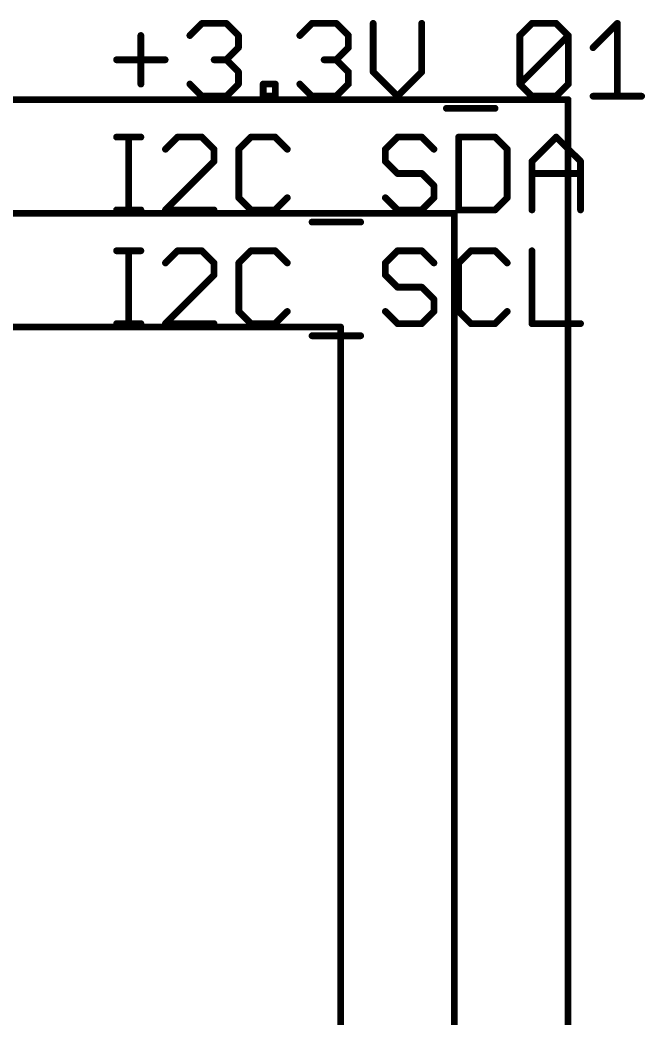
# Model space of a CAD drawing. Extents: x 6 to 173, y -6 to 152.
# Drawn here: x 84.28 to 98.24, y 126.8 to 149.1 of the extents above; entities that cross this region are included whole.
import ezdxf

# ---------------------------------------------------------------- set-up
doc = ezdxf.new("R2010")
doc.units = 0
doc.layers.add('91', color=94, linetype='CONTINUOUS')
doc.layers.add('95', color=251, linetype='CONTINUOUS')

msp = doc.modelspace()

# ---------------------------------------------------------------- linework, layer by layer
at = {"layer": '91', "const_width": 0.1524}
for points in [[(81.28, 147.32), (96.52, 147.32)], [(96.52, 147.32), (96.52, 119.38)], [(81.28, 144.78), (93.98, 144.78)], [(93.98, 144.78), (93.98, 116.84)], [(81.28, 142.24), (91.44, 142.24)], [(91.44, 142.24), (91.44, 114.3)]]:
    msp.add_lwpolyline(points, dxfattribs=at)
at = {"layer": '91', "const_width": 0.0762}
for points in [[(96.5581, 147.32, 1), (96.4819, 147.32)], [(96.52, 147.2819, 1), (96.52, 147.3581)], [(94.0181, 144.78, 1), (93.9419, 144.78)], [(93.98, 144.7419, 1), (93.98, 144.8181)], [(91.4781, 142.24, 1), (91.4019, 142.24)], [(91.44, 142.2019, 1), (91.44, 142.2781)]]:
    msp.add_lwpolyline(points, format="xyb", dxfattribs=at)
at = {"layer": '95', "const_width": 0.1524}
for points in [[(88.0734, 148.752), (88.3445, 149.0232)], [(88.3445, 149.0232), (88.8869, 149.0232)], [(88.8869, 149.0232), (89.158, 148.752)], [(90.5291, 148.752), (90.8003, 149.0232)], [(90.8003, 149.0232), (91.3426, 149.0232)], [(91.3426, 149.0232), (91.6138, 148.752)], [(92.1662, 149.0232), (92.1662, 147.9385)], [(93.2509, 147.9385), (93.2509, 149.0232)], [(95.4406, 148.752), (95.7117, 149.0232)], [(95.7117, 149.0232), (96.2541, 149.0232)], [(96.2541, 149.0232), (96.5252, 148.752)], [(97.0777, 148.4809), (97.62, 149.0232)], [(97.62, 149.0232), (97.62, 147.3962)], [(86.9785, 148.752), (86.9785, 147.6674)], [(89.158, 148.752), (89.158, 148.4809)], [(91.6138, 148.752), (91.6138, 148.4809)], [(95.4406, 147.6674), (95.4406, 148.752)], [(95.4406, 147.6674), (96.5252, 148.752)], [(96.5252, 148.752), (96.5252, 147.6674)], [(89.158, 148.4809), (88.8869, 148.2097)], [(91.6138, 148.4809), (91.3426, 148.2097)], [(86.4362, 148.2097), (87.5209, 148.2097)], [(88.8869, 148.2097), (88.6157, 148.2097)], [(88.8869, 148.2097), (89.158, 147.9385)], [(91.3426, 148.2097), (91.0714, 148.2097)], [(91.3426, 148.2097), (91.6138, 147.9385)], [(89.158, 147.9385), (89.158, 147.6674)], [(91.6138, 147.9385), (91.6138, 147.6674)], [(92.1662, 147.9385), (92.7086, 147.3962)], [(92.7086, 147.3962), (93.2509, 147.9385)], [(88.3445, 147.3962), (88.0734, 147.6674)], [(89.158, 147.6674), (88.8869, 147.3962)], [(89.7105, 147.3962), (89.7105, 147.6674)], [(89.7105, 147.6674), (89.9817, 147.6674)], [(89.9817, 147.6674), (89.9817, 147.3962)], [(90.8003, 147.3962), (90.5291, 147.6674)], [(91.6138, 147.6674), (91.3426, 147.3962)], [(95.7117, 147.3962), (95.4406, 147.6674)], [(96.5252, 147.6674), (96.2541, 147.3962)], [(88.8869, 147.3962), (88.3445, 147.3962)], [(89.9817, 147.3962), (89.7105, 147.3962)], [(91.3426, 147.3962), (90.8003, 147.3962)], [(96.2541, 147.3962), (95.7117, 147.3962)], [(97.0777, 147.3962), (98.1624, 147.3962)], [(93.8034, 147.125), (94.8881, 147.125)], [(86.4362, 146.4832), (86.9785, 146.4832)], [(86.7074, 144.8562), (86.7074, 146.4832)], [(87.7988, 146.4832), (87.5276, 146.212)], [(88.3411, 146.4832), (87.7988, 146.4832)], [(88.6123, 146.212), (88.3411, 146.4832)], [(89.436, 146.4832), (89.1648, 146.212)], [(89.9783, 146.4832), (89.436, 146.4832)], [(90.2495, 146.212), (89.9783, 146.4832)], [(92.7103, 146.4832), (92.4391, 146.212)], [(93.2526, 146.4832), (92.7103, 146.4832)], [(93.5238, 146.212), (93.2526, 146.4832)], [(94.0763, 146.4832), (94.0763, 144.8562)], [(94.8898, 146.4832), (94.0763, 146.4832)], [(95.1609, 146.212), (94.8898, 146.4832)], [(95.7134, 145.9409), (96.2557, 146.4832)], [(96.2557, 146.4832), (96.7981, 145.9409)], [(88.6123, 145.9409), (88.6123, 146.212)], [(89.1648, 146.212), (89.1648, 145.1274)], [(92.4391, 146.212), (92.4391, 145.9409)], [(95.1609, 145.1274), (95.1609, 146.212)], [(87.5276, 144.8562), (88.6123, 145.9409)], [(92.4391, 145.9409), (92.7103, 145.6697)], [(95.7134, 144.8562), (95.7134, 145.9409)], [(96.7981, 145.9409), (96.7981, 144.8562)], [(92.7103, 145.6697), (93.2526, 145.6697)], [(93.2526, 145.6697), (93.5238, 145.3985)], [(95.7134, 145.6697), (96.7981, 145.6697)], [(93.5238, 145.3985), (93.5238, 145.1274)], [(89.1648, 145.1274), (89.436, 144.8562)], [(89.9783, 144.8562), (90.2495, 145.1274)], [(92.7103, 144.8562), (92.4391, 145.1274)], [(93.5238, 145.1274), (93.2526, 144.8562)], [(94.8898, 144.8562), (95.1609, 145.1274)], [(86.4362, 144.8562), (86.9785, 144.8562)], [(88.6123, 144.8562), (87.5276, 144.8562)], [(89.436, 144.8562), (89.9783, 144.8562)], [(93.2526, 144.8562), (92.7103, 144.8562)], [(94.0763, 144.8562), (94.8898, 144.8562)], [(90.802, 144.585), (91.8866, 144.585)], [(86.4362, 143.9432), (86.9785, 143.9432)], [(86.7074, 142.3162), (86.7074, 143.9432)], [(87.7988, 143.9432), (87.5276, 143.672)], [(88.3411, 143.9432), (87.7988, 143.9432)], [(88.6123, 143.672), (88.3411, 143.9432)], [(89.436, 143.9432), (89.1648, 143.672)], [(89.9783, 143.9432), (89.436, 143.9432)], [(90.2495, 143.672), (89.9783, 143.9432)], [(92.7103, 143.9432), (92.4391, 143.672)], [(93.2526, 143.9432), (92.7103, 143.9432)], [(93.5238, 143.672), (93.2526, 143.9432)], [(94.3474, 143.9432), (94.0763, 143.672)], [(94.8898, 143.9432), (94.3474, 143.9432)], [(95.1609, 143.672), (94.8898, 143.9432)], [(95.7134, 143.9432), (95.7134, 142.3162)], [(88.6123, 143.4009), (88.6123, 143.672)], [(89.1648, 143.672), (89.1648, 142.5874)], [(92.4391, 143.672), (92.4391, 143.4009)], [(94.0763, 143.672), (94.0763, 142.5874)], [(87.5276, 142.3162), (88.6123, 143.4009)], [(92.4391, 143.4009), (92.7103, 143.1297)], [(92.7103, 143.1297), (93.2526, 143.1297)], [(93.2526, 143.1297), (93.5238, 142.8585)], [(93.5238, 142.8585), (93.5238, 142.5874)], [(89.1648, 142.5874), (89.436, 142.3162)], [(89.9783, 142.3162), (90.2495, 142.5874)], [(92.7103, 142.3162), (92.4391, 142.5874)], [(93.5238, 142.5874), (93.2526, 142.3162)], [(94.0763, 142.5874), (94.3474, 142.3162)], [(94.8898, 142.3162), (95.1609, 142.5874)], [(86.4362, 142.3162), (86.9785, 142.3162)], [(88.6123, 142.3162), (87.5276, 142.3162)], [(89.436, 142.3162), (89.9783, 142.3162)], [(93.2526, 142.3162), (92.7103, 142.3162)], [(94.3474, 142.3162), (94.8898, 142.3162)], [(95.7134, 142.3162), (96.7981, 142.3162)], [(90.802, 142.045), (91.8866, 142.045)]]:
    msp.add_lwpolyline(points, dxfattribs=at)
at = {"layer": '95', "const_width": 0.0762}
for points in [[(88.3445, 149.0613, 1), (88.3445, 148.9851)], [(88.3715, 148.9962, 1), (88.3176, 149.0501)], [(88.9138, 149.0501, 1), (88.8599, 148.9962)], [(88.8869, 148.9851, 1), (88.8869, 149.0613)], [(90.8003, 149.0613, 1), (90.8003, 148.9851)], [(90.8272, 148.9962, 1), (90.7733, 149.0501)], [(91.3695, 149.0501, 1), (91.3156, 148.9962)], [(91.3426, 148.9851, 1), (91.3426, 149.0613)], [(92.2043, 149.0232, 1), (92.1281, 149.0232)], [(93.289, 149.0232, 1), (93.2128, 149.0232)], [(95.7117, 149.0613, 1), (95.7117, 148.9851)], [(95.7387, 148.9962, 1), (95.6848, 149.0501)], [(96.281, 149.0501, 1), (96.2271, 148.9962)], [(96.2541, 148.9851, 1), (96.2541, 149.0613)], [(97.6581, 149.0232, 1), (97.5819, 149.0232)], [(97.647, 148.9962, 1), (97.5931, 149.0501)], [(87.0166, 148.752, 1), (86.9404, 148.752)], [(88.0464, 148.779, 1), (88.1003, 148.7251)], [(89.1961, 148.752, 1), (89.1199, 148.752)], [(89.1311, 148.7251, 1), (89.185, 148.779)], [(90.5021, 148.779, 1), (90.556, 148.7251)], [(91.6519, 148.752, 1), (91.5757, 148.752)], [(91.5868, 148.7251, 1), (91.6407, 148.779)], [(95.4136, 148.779, 1), (95.4675, 148.7251)], [(95.4787, 148.752, 1), (95.4025, 148.752)], [(96.5633, 148.752, 1), (96.4871, 148.752)], [(96.5522, 148.7251, 1), (96.4983, 148.779)], [(96.4983, 148.7251, 1), (96.5522, 148.779)], [(89.1199, 148.4809, 1), (89.1961, 148.4809)], [(89.185, 148.4539, 1), (89.1311, 148.5078)], [(91.5757, 148.4809, 1), (91.6519, 148.4809)], [(91.6407, 148.4539, 1), (91.5868, 148.5078)], [(97.0508, 148.5078, 1), (97.1047, 148.4539)], [(86.4362, 148.2478, 1), (86.4362, 148.1716)], [(87.5209, 148.1716, 1), (87.5209, 148.2478)], [(88.6157, 148.2478, 1), (88.6157, 148.1716)], [(88.9138, 148.2366, 1), (88.8599, 148.1828)], [(88.8599, 148.2366, 1), (88.9138, 148.1828)], [(88.8869, 148.1716, 1), (88.8869, 148.2478)], [(91.0714, 148.2478, 1), (91.0714, 148.1716)], [(91.3695, 148.2366, 1), (91.3156, 148.1828)], [(91.3156, 148.2366, 1), (91.3695, 148.1828)], [(91.3426, 148.1716, 1), (91.3426, 148.2478)], [(89.1961, 147.9385, 1), (89.1199, 147.9385)], [(89.1311, 147.9116, 1), (89.185, 147.9655)], [(91.6519, 147.9385, 1), (91.5757, 147.9385)], [(91.5868, 147.9116, 1), (91.6407, 147.9655)], [(92.1932, 147.9655, 1), (92.1393, 147.9116)], [(92.1281, 147.9385, 1), (92.2043, 147.9385)], [(93.2128, 147.9385, 1), (93.289, 147.9385)], [(93.2778, 147.9116, 1), (93.224, 147.9655)], [(86.9404, 147.6674, 1), (87.0166, 147.6674)], [(88.1003, 147.6943, 1), (88.0464, 147.6404)], [(89.1199, 147.6674, 1), (89.1961, 147.6674)], [(89.185, 147.6404, 1), (89.1311, 147.6943)], [(89.7486, 147.6674, 1), (89.6724, 147.6674)], [(89.7105, 147.7055, 1), (89.7105, 147.6293)], [(90.0198, 147.6674, 1), (89.9436, 147.6674)], [(89.9817, 147.6293, 1), (89.9817, 147.7055)], [(90.556, 147.6943, 1), (90.5021, 147.6404)], [(91.5757, 147.6674, 1), (91.6519, 147.6674)], [(91.6407, 147.6404, 1), (91.5868, 147.6943)], [(95.4675, 147.6943, 1), (95.4136, 147.6404)], [(95.4136, 147.6943, 1), (95.4675, 147.6404)], [(95.4025, 147.6674, 1), (95.4787, 147.6674)], [(96.4871, 147.6674, 1), (96.5633, 147.6674)], [(96.5522, 147.6404, 1), (96.4983, 147.6943)], [(88.3445, 147.4343, 1), (88.3445, 147.3581)], [(88.3176, 147.3693, 1), (88.3715, 147.4231)], [(88.8599, 147.4231, 1), (88.9138, 147.3693)], [(88.8869, 147.3581, 1), (88.8869, 147.4343)], [(89.7105, 147.4343, 1), (89.7105, 147.3581)], [(89.6724, 147.3962, 1), (89.7486, 147.3962)], [(89.9436, 147.3962, 1), (90.0198, 147.3962)], [(89.9817, 147.3581, 1), (89.9817, 147.4343)], [(90.8003, 147.4343, 1), (90.8003, 147.3581)], [(90.7733, 147.3693, 1), (90.8272, 147.4231)], [(91.3156, 147.4231, 1), (91.3695, 147.3693)], [(91.3426, 147.3581, 1), (91.3426, 147.4343)], [(92.6816, 147.4231, 1), (92.7355, 147.3693)], [(92.6816, 147.3693, 1), (92.7355, 147.4231)], [(95.7117, 147.4343, 1), (95.7117, 147.3581)], [(95.6848, 147.3693, 1), (95.7387, 147.4231)], [(96.2271, 147.4231, 1), (96.281, 147.3693)], [(96.2541, 147.3581, 1), (96.2541, 147.4343)], [(97.0777, 147.4343, 1), (97.0777, 147.3581)], [(97.5819, 147.3962, 1), (97.6581, 147.3962)], [(98.1624, 147.3581, 1), (98.1624, 147.4343)], [(93.8034, 147.1631, 1), (93.8034, 147.0869)], [(94.8881, 147.0869, 1), (94.8881, 147.1631)], [(86.4362, 146.5213, 1), (86.4362, 146.4451)], [(86.7455, 146.4832, 1), (86.6693, 146.4832)], [(86.9785, 146.4451, 1), (86.9785, 146.5213)], [(87.7988, 146.5213, 1), (87.7988, 146.4451)], [(87.8257, 146.4562, 1), (87.7719, 146.5101)], [(88.3681, 146.5101, 1), (88.3142, 146.4562)], [(88.3411, 146.4451, 1), (88.3411, 146.5213)], [(89.436, 146.5213, 1), (89.436, 146.4451)], [(89.4629, 146.4562, 1), (89.409, 146.5101)], [(90.0052, 146.5101, 1), (89.9513, 146.4562)], [(89.9783, 146.4451, 1), (89.9783, 146.5213)], [(92.7103, 146.5213, 1), (92.7103, 146.4451)], [(92.7372, 146.4562, 1), (92.6833, 146.5101)], [(93.2795, 146.5101, 1), (93.2257, 146.4562)], [(93.2526, 146.4451, 1), (93.2526, 146.5213)], [(94.1144, 146.4832, 1), (94.0382, 146.4832)], [(94.0763, 146.5213, 1), (94.0763, 146.4451)], [(94.9167, 146.5101, 1), (94.8628, 146.4562)], [(94.8898, 146.4451, 1), (94.8898, 146.5213)], [(96.2827, 146.5101, 1), (96.2288, 146.4562)], [(96.2827, 146.4562, 1), (96.2288, 146.5101)], [(87.5007, 146.239, 1), (87.5546, 146.1851)], [(88.6504, 146.212, 1), (88.5742, 146.212)], [(88.5854, 146.1851, 1), (88.6392, 146.239)], [(89.2029, 146.212, 1), (89.1267, 146.212)], [(89.1379, 146.239, 1), (89.1917, 146.1851)], [(90.2225, 146.1851, 1), (90.2764, 146.239)], [(92.4772, 146.212, 1), (92.401, 146.212)], [(92.4122, 146.239, 1), (92.466, 146.1851)], [(93.4968, 146.1851, 1), (93.5507, 146.239)], [(95.199, 146.212, 1), (95.1228, 146.212)], [(95.134, 146.1851, 1), (95.1879, 146.239)], [(88.5742, 145.9409, 1), (88.6504, 145.9409)], [(88.6392, 145.9139, 1), (88.5854, 145.9678)], [(92.466, 145.9678, 1), (92.4122, 145.9139)], [(92.401, 145.9409, 1), (92.4772, 145.9409)], [(95.7515, 145.9409, 1), (95.6753, 145.9409)], [(95.6865, 145.9678, 1), (95.7404, 145.9139)], [(96.8362, 145.9409, 1), (96.76, 145.9409)], [(96.7711, 145.9139, 1), (96.825, 145.9678)], [(92.7103, 145.7078, 1), (92.7103, 145.6316)], [(92.6833, 145.6428, 1), (92.7372, 145.6966)], [(93.2795, 145.6966, 1), (93.2257, 145.6428)], [(93.2526, 145.6316, 1), (93.2526, 145.7078)], [(95.7134, 145.7078, 1), (95.7134, 145.6316)], [(96.7981, 145.6316, 1), (96.7981, 145.7078)], [(93.5619, 145.3985, 1), (93.4857, 145.3985)], [(93.4968, 145.3716, 1), (93.5507, 145.4255)], [(89.1917, 145.1543, 1), (89.1379, 145.1004)], [(89.1267, 145.1274, 1), (89.2029, 145.1274)], [(90.2764, 145.1004, 1), (90.2225, 145.1543)], [(92.466, 145.1543, 1), (92.4122, 145.1004)], [(93.4857, 145.1274, 1), (93.5619, 145.1274)], [(93.5507, 145.1004, 1), (93.4968, 145.1543)], [(95.1228, 145.1274, 1), (95.199, 145.1274)], [(95.1879, 145.1004, 1), (95.134, 145.1543)], [(86.4362, 144.8943, 1), (86.4362, 144.8181)], [(86.9785, 144.8181, 1), (86.9785, 144.8943)], [(87.5276, 144.8943, 1), (87.5276, 144.8181)], [(87.5007, 144.8831, 1), (87.5546, 144.8293)], [(88.6123, 144.8181, 1), (88.6123, 144.8943)], [(89.436, 144.8943, 1), (89.436, 144.8181)], [(89.409, 144.8293, 1), (89.4629, 144.8831)], [(89.9513, 144.8831, 1), (90.0052, 144.8293)], [(89.9783, 144.8181, 1), (89.9783, 144.8943)], [(92.7103, 144.8943, 1), (92.7103, 144.8181)], [(92.6833, 144.8293, 1), (92.7372, 144.8831)], [(93.2257, 144.8831, 1), (93.2795, 144.8293)], [(93.2526, 144.8181, 1), (93.2526, 144.8943)], [(94.0763, 144.8943, 1), (94.0763, 144.8181)], [(94.8628, 144.8831, 1), (94.9167, 144.8293)], [(94.8898, 144.8181, 1), (94.8898, 144.8943)], [(86.6693, 144.8562, 1), (86.7455, 144.8562)], [(94.0382, 144.8562, 1), (94.1144, 144.8562)], [(95.6753, 144.8562, 1), (95.7515, 144.8562)], [(96.76, 144.8562, 1), (96.8362, 144.8562)], [(90.802, 144.6231, 1), (90.802, 144.5469)], [(91.8866, 144.5469, 1), (91.8866, 144.6231)], [(86.4362, 143.9813, 1), (86.4362, 143.9051)], [(86.7455, 143.9432, 1), (86.6693, 143.9432)], [(86.9785, 143.9051, 1), (86.9785, 143.9813)], [(87.7988, 143.9813, 1), (87.7988, 143.9051)], [(87.8257, 143.9162, 1), (87.7719, 143.9701)], [(88.3681, 143.9701, 1), (88.3142, 143.9162)], [(88.3411, 143.9051, 1), (88.3411, 143.9813)], [(89.436, 143.9813, 1), (89.436, 143.9051)], [(89.4629, 143.9162, 1), (89.409, 143.9701)], [(90.0052, 143.9701, 1), (89.9513, 143.9162)], [(89.9783, 143.9051, 1), (89.9783, 143.9813)], [(92.7103, 143.9813, 1), (92.7103, 143.9051)], [(92.7372, 143.9162, 1), (92.6833, 143.9701)], [(93.2795, 143.9701, 1), (93.2257, 143.9162)], [(93.2526, 143.9051, 1), (93.2526, 143.9813)], [(94.3474, 143.9813, 1), (94.3474, 143.9051)], [(94.3744, 143.9162, 1), (94.3205, 143.9701)], [(94.9167, 143.9701, 1), (94.8628, 143.9162)], [(94.8898, 143.9051, 1), (94.8898, 143.9813)], [(95.7515, 143.9432, 1), (95.6753, 143.9432)], [(87.5007, 143.699, 1), (87.5546, 143.6451)], [(88.6504, 143.672, 1), (88.5742, 143.672)], [(88.5854, 143.6451, 1), (88.6392, 143.699)], [(89.2029, 143.672, 1), (89.1267, 143.672)], [(89.1379, 143.699, 1), (89.1917, 143.6451)], [(90.2225, 143.6451, 1), (90.2764, 143.699)], [(92.4772, 143.672, 1), (92.401, 143.672)], [(92.4122, 143.699, 1), (92.466, 143.6451)], [(93.4968, 143.6451, 1), (93.5507, 143.699)], [(94.0493, 143.699, 1), (94.1032, 143.6451)], [(94.1144, 143.672, 1), (94.0382, 143.672)], [(95.134, 143.6451, 1), (95.1879, 143.699)], [(88.5742, 143.4009, 1), (88.6504, 143.4009)], [(88.6392, 143.3739, 1), (88.5854, 143.4278)], [(92.466, 143.4278, 1), (92.4122, 143.3739)], [(92.401, 143.4009, 1), (92.4772, 143.4009)], [(92.7103, 143.1678, 1), (92.7103, 143.0916)], [(92.6833, 143.1028, 1), (92.7372, 143.1566)], [(93.2795, 143.1566, 1), (93.2257, 143.1028)], [(93.2526, 143.0916, 1), (93.2526, 143.1678)], [(93.5619, 142.8585, 1), (93.4857, 142.8585)], [(93.4968, 142.8316, 1), (93.5507, 142.8855)], [(89.1917, 142.6143, 1), (89.1379, 142.5604)], [(89.1267, 142.5874, 1), (89.2029, 142.5874)], [(90.2764, 142.5604, 1), (90.2225, 142.6143)], [(92.466, 142.6143, 1), (92.4122, 142.5604)], [(93.4857, 142.5874, 1), (93.5619, 142.5874)], [(93.5507, 142.5604, 1), (93.4968, 142.6143)], [(94.1032, 142.6143, 1), (94.0493, 142.5604)], [(94.0382, 142.5874, 1), (94.1144, 142.5874)], [(95.1879, 142.5604, 1), (95.134, 142.6143)], [(86.4362, 142.3543, 1), (86.4362, 142.2781)], [(86.6693, 142.3162, 1), (86.7455, 142.3162)], [(86.9785, 142.2781, 1), (86.9785, 142.3543)], [(87.5276, 142.3543, 1), (87.5276, 142.2781)], [(87.5007, 142.3431, 1), (87.5546, 142.2893)], [(88.6123, 142.2781, 1), (88.6123, 142.3543)], [(89.436, 142.3543, 1), (89.436, 142.2781)], [(89.409, 142.2893, 1), (89.4629, 142.3431)], [(89.9513, 142.3431, 1), (90.0052, 142.2893)], [(89.9783, 142.2781, 1), (89.9783, 142.3543)], [(92.7103, 142.3543, 1), (92.7103, 142.2781)], [(92.6833, 142.2893, 1), (92.7372, 142.3431)], [(93.2257, 142.3431, 1), (93.2795, 142.2893)], [(93.2526, 142.2781, 1), (93.2526, 142.3543)], [(94.3474, 142.3543, 1), (94.3474, 142.2781)], [(94.3205, 142.2893, 1), (94.3744, 142.3431)], [(94.8628, 142.3431, 1), (94.9167, 142.2893)], [(94.8898, 142.2781, 1), (94.8898, 142.3543)], [(95.7134, 142.3543, 1), (95.7134, 142.2781)], [(95.6753, 142.3162, 1), (95.7515, 142.3162)], [(96.7981, 142.2781, 1), (96.7981, 142.3543)], [(90.802, 142.0831, 1), (90.802, 142.0069)], [(91.8866, 142.0069, 1), (91.8866, 142.0831)]]:
    msp.add_lwpolyline(points, format="xyb", dxfattribs=at)

doc.saveas('drawing.dxf')
